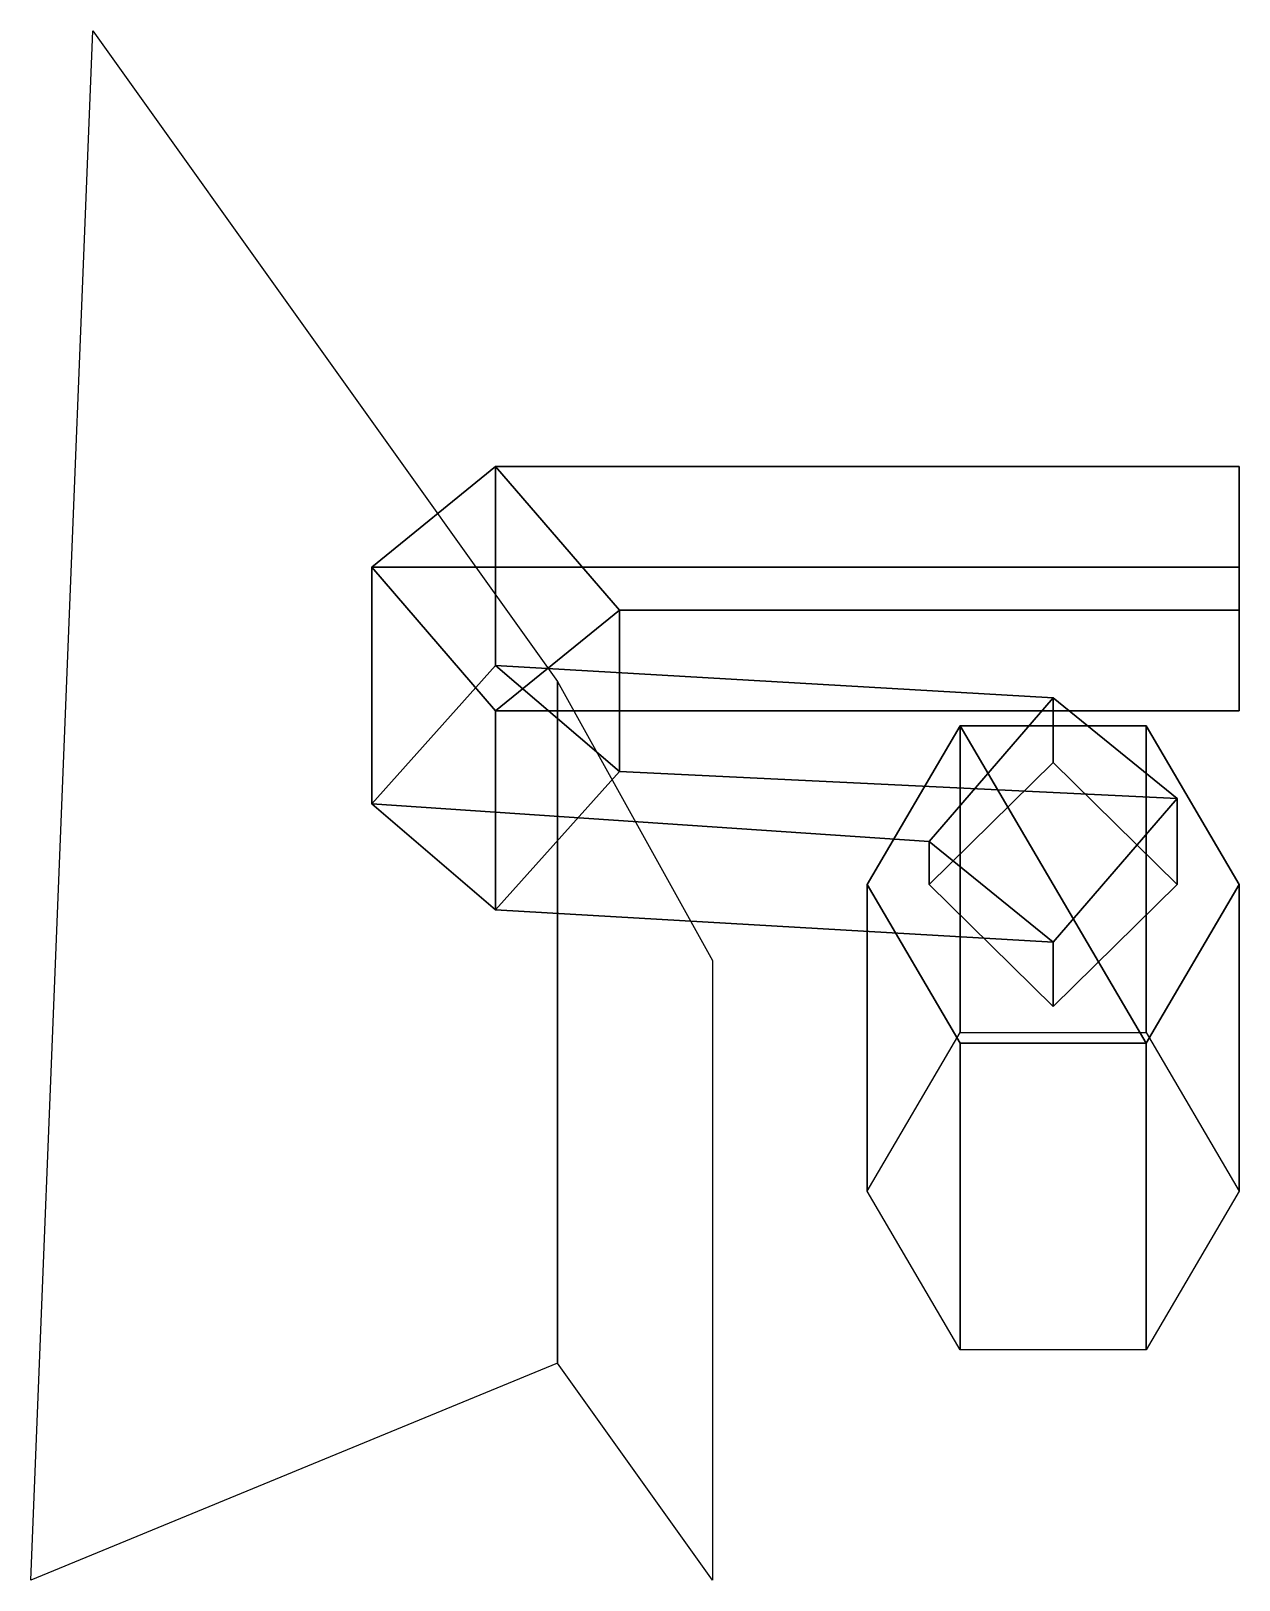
# Model space of a CAD drawing. Extents: x -0.33 to 0.06, y -0.13 to 0.37.
import ezdxf

# ---------------------------------------------------------------- set-up
doc = ezdxf.new("R2010")
doc.units = 0
doc.layers.add('SHASSIS', color=3, linetype='CONTINUOUS')

msp = doc.modelspace()

# ---------------------------------------------------------------- linework, layer by layer
at = {"layer": 'SHASSIS'}
for points in [[(-0.31, 0.37, -0.98), (-0.16, 0.16, -0.26), (-0.16, -0.06, -0.26), (-0.33, -0.13, -1.09)], [(-0.18, 0.22939, -1.06305), (-0.22, 0.19695, -1.10939), (-0.22, 0.12054, -0.67608), (-0.18, 0.16514, -0.69868)], [(-0.22, 0.19695, -1.10939), (-0.18, 0.22939, -1.06305), (0.06, 0.22939, -1.06305), (0.06, 0.19695, -1.10939)], [(-0.14, 0.18305, -1.03061), (-0.18, 0.22939, -1.06305), (-0.18, 0.16514, -0.69868), (-0.14, 0.13096, -0.73517)], [(-0.18, 0.22939, -1.06305), (-0.14, 0.18305, -1.03061), (0.06, 0.18305, -1.03061), (0.06, 0.22939, -1.06305)], [(0.06, 0.22939, -1.06305), (0.06, 0.18305, -1.03061), (0.06, 0.15061, -1.07695), (0.06, 0.19695, -1.10939)], [(-0.22, 0.19695, -1.10939), (-0.18, 0.15061, -1.07695), (-0.18, 0.08636, -0.71257), (-0.22, 0.12054, -0.67608)], [(-0.18, 0.15061, -1.07695), (-0.22, 0.19695, -1.10939), (0.06, 0.19695, -1.10939), (0.06, 0.15061, -1.07695)], [(-0.18, 0.15061, -1.07695), (-0.14, 0.18305, -1.03061), (-0.14, 0.13096, -0.73517), (-0.18, 0.08636, -0.71257)], [(-0.14, 0.18305, -1.03061), (-0.18, 0.15061, -1.07695), (0.06, 0.15061, -1.07695), (0.06, 0.18305, -1.03061)], [(-0.18, 0.16514, -0.69868), (-0.22, 0.12054, -0.67608), (-0.04, 0.10839, -0.60714), (0, 0.15472, -0.63959)], [(-0.14, 0.13096, -0.73517), (-0.18, 0.16514, -0.69868), (0, 0.15472, -0.63959), (0.04, 0.12228, -0.68592)], [(-0.16, 0.16, -0.26), (-0.11, 0.07, 0.04), (-0.11, -0.13, 0.01), (-0.16, -0.06, -0.26)], [(0, 0.15472, -0.63959), (-0.04, 0.10839, -0.60714), (-0.04, 0.09449, -0.52836), (0, 0.13389, -0.52141)], [(0.04, 0.12228, -0.68592), (0, 0.15472, -0.63959), (0, 0.13389, -0.52141), (0.04, 0.09449, -0.52836)], [(-0.03, 0.14567, -0.51933), (-0.06, 0.09449, -0.52836), (-0.06, -0.00449, 0.03298), (-0.03, 0.04669, 0.04201)], [(-0.03, 0.04332, -0.53738), (-0.06, 0.09449, -0.52836), (-0.03, 0.14567, -0.51933), (0.03, 0.04332, -0.53738)], [(0.03, 0.14567, -0.51933), (-0.03, 0.14567, -0.51933), (-0.03, 0.04669, 0.04201), (0.03, 0.04669, 0.04201)], [(0.03, 0.04332, -0.53738), (-0.03, 0.14567, -0.51933), (0.03, 0.14567, -0.51933), (0.06, 0.09449, -0.52836)], [(0.06, 0.09449, -0.52836), (0.03, 0.14567, -0.51933), (0.03, 0.04669, 0.04201), (0.06, -0.00449, 0.03298)], [(-0.18, 0.08636, -0.71257), (-0.14, 0.13096, -0.73517), (0.04, 0.12228, -0.68592), (0, 0.07594, -0.65348)], [(-0.22, 0.12054, -0.67608), (-0.18, 0.08636, -0.71257), (0, 0.07594, -0.65348), (-0.04, 0.10839, -0.60714)], [(0, 0.07594, -0.65348), (0.04, 0.12228, -0.68592), (0.04, 0.09449, -0.52836), (0, 0.0551, -0.5353)], [(-0.04, 0.10839, -0.60714), (0, 0.07594, -0.65348), (0, 0.0551, -0.5353), (-0.04, 0.09449, -0.52836)], [(-0.06, 0.09449, -0.52836), (-0.03, 0.04332, -0.53738), (-0.03, -0.05566, 0.02396), (-0.06, -0.00449, 0.03298)], [(0.03, 0.04332, -0.53738), (0.06, 0.09449, -0.52836), (0.06, -0.00449, 0.03298), (0.03, -0.05566, 0.02396)], [(-0.03, 0.04332, -0.53738), (0.03, 0.04332, -0.53738), (0.03, -0.05566, 0.02396), (-0.03, -0.05566, 0.02396)]]:
    msp.add_3dface(points, dxfattribs=at)

doc.saveas('drawing.dxf')
